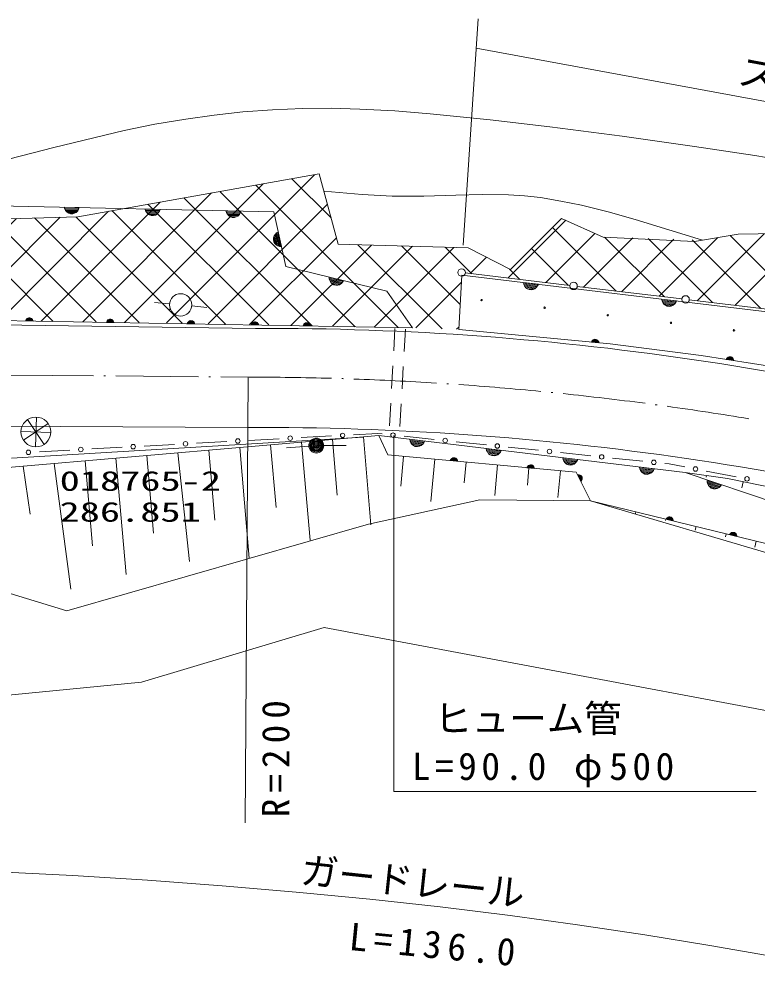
# Model space of a CAD drawing. Units: millimetres, scale not verified. Extents: x 40000 to 680000, y 20000 to 380000.
# Drawn here: x 107601 to 156870, y 257539 to 320782 of the extents above; entities that cross this region are included whole.
import ezdxf
from ezdxf.enums import TextEntityAlignment as Align

# ---------------------------------------------------------------- set-up
doc = ezdxf.new("R2010")
doc.units = ezdxf.units.MM
doc.header["$LTSCALE"] = 1000
doc.linetypes.add('USER2', pattern=[2.5, 1.5, -1])
doc.linetypes.add('USER3', pattern=[7.000001, 5.508197, -0.688525, 0.114754, -0.688525])
doc.layers.add('S-SUV', color=7, linetype='Continuous', lineweight=13)
doc.styles.add('ＭＳ ゴシック', font='')
doc.styles.get('ＭＳ ゴシック').set_extended_font_data('MS Gothic')

# ---------------------------------------------------------------- blocks, each defined once
blk = doc.blocks.new('BUHIN2')
at = {"color": 7, "linetype": 'Continuous', "lineweight": 13}
blk.add_circle((0, 0), 746, dxfattribs=at)
blk = doc.blocks.new('BUHIN3')
at = {"color": 7, "linetype": 'Continuous', "lineweight": 13}
for p, q in [((585, -805), (-585, 805)), ((-805, -585), (805, 585))]:
    blk.add_line(p, q, dxfattribs=at)
blk.add_circle((0, 0), 995, dxfattribs=at)
blk = doc.blocks.new('BUHIN4')
at = {"color": 7, "linetype": 'Continuous', "lineweight": 13}
blk.add_circle((0, 0), 746, dxfattribs=at)

msp = doc.modelspace()

# ---------------------------------------------------------------- hatches: boundary and pattern name
at = {"layer": 'S-SUV'}
h = msp.add_hatch(dxfattribs=at)
h.set_pattern_fill('USER', color=256, style=0, pattern_type=2)
h.set_pattern_definition([(45, (95334, 301001), (-1414.214, 1414.214), []), (315, (95334, 301001), (1414.214, 1414.214), [])])
h.paths.add_polyline_path([(85086, 301018), (82546, 303231), (82445, 308912), (85237, 309895), (90754, 308371), (99623, 307225), (111522, 307575), (127648, 310434), (128903, 305746), (137584, 305501), (140402, 304046), (143826, 307462), (146593, 306220), (153220, 306008), (155599, 306408), (161578, 306511), (170539, 305708), (181906, 302378), (181010, 299656), (181019, 297997), (180311, 295613), (174097, 297186), (169291, 299330), (164737, 300503), (159821, 301123), (152346, 302024), (144872, 302924), (137397, 303823), (137169, 303674), (136966, 300051), (133863, 300167), (127072, 300285), (119327, 300452), (108542, 300609), (103267, 300759), (95334, 301001)])

# ---------------------------------------------------------------- linework, layer by layer
for p, q in [((137257, 305686), (138257, 320782)), ((138128, 318834), (201449, 307163)), ((118741, 314099), (120640, 314365)), ((120640, 314365), (122543, 314570)), ((122543, 314570), (124531, 314717)), ((124531, 314717), (126531, 314804)), ((126531, 314804), (128435, 314816)), ((128435, 314816), (130352, 314768)), ((130352, 314768), (132701, 314641)), ((132701, 314641), (135060, 314452)), ((135060, 314452), (139058, 314042)), ((114634, 313336), (116679, 313747)), ((116679, 313747), (118741, 314099)), ((139058, 314042), (143043, 313573)), ((109938, 312197), (114634, 313336)), ((143043, 313573), (147877, 312953)), ((147877, 312953), (152694, 312274)), ((105261, 311000), (109938, 312197)), ((152694, 312274), (156711, 311656)), ((156711, 311656), (160723, 310977)), ((111522, 307575), (127648, 310434)), ((111522, 307575), (127648, 310434)), ((127648, 310434), (128903, 305746)), ((127648, 310434), (128903, 305746)), ((127957, 309279), (130516, 309062)), ((130516, 309062), (132509, 308953)), ((132509, 308953), (134631, 308953)), ((134631, 308953), (136758, 309014)), ((136758, 309014), (138527, 309053)), ((138527, 309053), (140285, 309032)), ((140285, 309032), (141343, 308970)), ((141343, 308970), (142406, 308848)), ((142406, 308848), (143777, 308624)), ((103028, 308378), (124619, 307891)), ((110660, 308091), (110625, 308206)), ((110625, 308206), (111624, 308184)), ((111598, 308122), (110648, 308143)), ((110717, 307992), (110660, 308091)), ((110672, 308080), (111572, 308060)), ((111533, 307998), (110710, 308017)), ((111582, 308070), (111522, 307974)), ((111624, 308184), (111582, 308070)), ((116057, 307969), (116022, 308085)), ((116022, 308085), (117022, 308062)), ((116996, 308000), (116046, 308022)), ((117022, 308062), (116980, 307948)), ((143777, 308624), (145141, 308341)), ((145141, 308341), (146935, 307894)), ((99623, 307225), (111522, 307575)), ((99623, 307225), (111522, 307575)), ((110812, 307880), (110717, 307992)), ((110754, 307953), (111481, 307937)), ((110921, 307817), (110812, 307880)), ((111420, 307876), (110815, 307889)), ((111038, 307777), (110921, 307817)), ((110931, 307824), (111304, 307816)), ((111193, 307773), (111038, 307777)), ((111311, 307808), (111193, 307773)), ((111422, 307866), (111311, 307808)), ((111522, 307974), (111422, 307866)), ((116115, 307870), (116057, 307969)), ((116070, 307959), (116969, 307938)), ((116930, 307877), (116108, 307895)), ((116210, 307758), (116115, 307870)), ((116152, 307832), (116879, 307815)), ((116319, 307695), (116210, 307758)), ((116818, 307754), (116213, 307768)), ((116435, 307655), (116319, 307695)), ((116329, 307703), (116701, 307694)), ((116590, 307652), (116435, 307655)), ((116709, 307687), (116590, 307652)), ((116820, 307744), (116709, 307687)), ((116920, 307852), (116820, 307744)), ((116980, 307948), (116920, 307852)), ((121455, 307847), (121420, 307963)), ((121420, 307963), (122420, 307941)), ((122393, 307879), (121444, 307900)), ((121513, 307748), (121455, 307847)), ((121467, 307837), (122367, 307817)), ((122328, 307755), (121506, 307774)), ((121608, 307636), (121513, 307748)), ((121549, 307710), (122277, 307694)), ((121716, 307574), (121608, 307636)), ((122215, 307633), (121611, 307646)), ((121833, 307534), (121716, 307574)), ((121727, 307581), (122099, 307573)), ((121988, 307530), (121833, 307534)), ((122106, 307565), (121988, 307530)), ((122218, 307622), (122106, 307565)), ((122318, 307730), (122218, 307622)), ((122377, 307826), (122318, 307730)), ((122420, 307941), (122377, 307826)), ((124619, 307891), (125409, 304242)), ((140402, 304046), (143826, 307462)), ((140402, 304046), (143826, 307462)), ((143826, 307462), (146593, 306220)), ((143826, 307462), (146593, 306220)), ((146935, 307894), (148731, 307384)), ((148731, 307384), (153220, 306008)), ((124587, 306053), (124599, 306176)), ((124599, 306176), (124634, 306296)), ((124608, 306168), (124687, 305804)), ((124634, 306296), (124721, 306415)), ((124773, 305705), (124645, 306296)), ((124693, 306370), (124847, 305659)), ((124721, 306415), (124804, 306494)), ((124918, 305624), (124744, 306427)), ((124797, 306480), (124987, 305600)), ((124804, 306494), (124908, 306555)), ((125054, 305589), (124852, 306517)), ((124908, 306555), (125120, 305578)), ((146593, 306220), (152687, 305919)), ((146593, 306220), (152687, 305919)), ((152687, 305919), (155599, 306408)), ((152687, 305919), (155599, 306408)), ((155599, 306408), (161578, 306511)), ((155599, 306408), (161578, 306511)), ((124620, 305902), (124587, 306053)), ((124682, 305795), (124620, 305902)), ((124764, 305700), (124682, 305795)), ((124892, 305628), (124764, 305700)), ((124999, 305592), (124892, 305628)), ((125120, 305578), (124999, 305592)), ((128903, 305746), (137584, 305501)), ((128903, 305746), (137584, 305501)), ((137584, 305501), (140402, 304046)), ((137584, 305501), (140402, 304046)), ((125409, 304242), (132160, 302600)), ((136966, 300051), (137169, 303674)), ((137169, 303674), (164829, 300357)), ((137397, 303823), (144375, 302984)), ((128308, 303418), (128299, 303539)), ((128299, 303539), (129271, 303303)), ((128344, 303309), (128308, 303418)), ((129232, 303248), (128309, 303472)), ((128318, 303406), (129193, 303193)), ((129141, 303141), (128342, 303335)), ((128412, 303179), (128344, 303309)), ((128371, 303264), (129078, 303092)), ((128505, 303095), (128412, 303179)), ((129005, 303046), (128417, 303189)), ((128610, 303031), (128505, 303095)), ((128517, 303100), (128878, 303012)), ((128761, 302994), (128610, 303031)), ((128884, 303003), (128761, 302994)), ((129005, 303035), (128884, 303003)), ((129126, 303119), (129005, 303035)), ((129205, 303200), (129126, 303119)), ((129271, 303303), (129205, 303200)), ((141306, 303062), (141282, 303181)), ((141282, 303181), (142275, 303062)), ((142243, 303003), (141300, 303116)), ((141354, 302959), (141306, 303062)), ((141317, 303051), (142211, 302944)), ((142166, 302886), (141349, 302984)), ((141437, 302838), (141354, 302959)), ((142222, 302953), (142153, 302863)), ((142275, 303062), (142222, 302953)), ((132160, 302600), (133863, 300167)), ((141386, 302917), (142109, 302830)), ((141539, 302765), (141437, 302838)), ((142042, 302775), (141441, 302847)), ((141652, 302714), (141539, 302765)), ((141550, 302771), (141920, 302727)), ((141806, 302695), (141652, 302714)), ((141927, 302719), (141806, 302695)), ((142043, 302765), (141927, 302719)), ((142153, 302863), (142043, 302765)), ((144872, 302924), (151850, 302084)), ((117647, 301755), (116651, 301845)), ((150526, 301957), (150502, 302075)), ((150502, 302075), (151495, 301956)), ((151463, 301897), (150520, 302010)), ((150574, 301853), (150526, 301957)), ((150537, 301945), (151431, 301838)), ((151386, 301781), (150569, 301879)), ((150657, 301732), (150574, 301853)), ((150607, 301811), (151329, 301724)), ((150760, 301659), (150657, 301732)), ((151262, 301670), (150661, 301742)), ((151373, 301757), (151263, 301659)), ((151442, 301847), (151373, 301757)), ((151495, 301956), (151442, 301847)), ((152346, 302024), (159324, 301185)), ((119140, 301616), (120136, 301519)), ((150872, 301608), (150760, 301659)), ((150770, 301666), (151140, 301621)), ((151026, 301590), (150872, 301608)), ((151147, 301613), (151026, 301590)), ((151263, 301659), (151147, 301613)), ((123396, 300120), (71327, 300807)), ((133863, 300167), (85086, 301018)), ((108042, 300618), (108063, 300675)), ((108542, 300609), (108042, 300618)), ((108055, 300649), (108530, 300640)), ((108063, 300675), (108093, 300723)), ((108518, 300672), (108068, 300680)), ((108088, 300711), (108499, 300703)), ((108093, 300723), (108143, 300777)), ((108477, 300735), (108113, 300741)), ((108143, 300777), (108198, 300806)), ((108144, 300772), (108446, 300767)), ((108198, 300806), (108257, 300824)), ((108388, 300799), (108202, 300802)), ((108257, 300824), (108335, 300823)), ((108335, 300823), (108393, 300803)), ((108393, 300803), (108448, 300772)), ((108448, 300772), (108495, 300716)), ((108495, 300716), (108525, 300667)), ((108525, 300667), (108542, 300609)), ((113441, 300523), (113462, 300581)), ((113940, 300515), (113441, 300523)), ((113454, 300554), (113929, 300546)), ((113462, 300581), (113491, 300629)), ((113917, 300578), (113467, 300586)), ((113486, 300616), (113897, 300609)), ((113491, 300629), (113541, 300683)), ((113875, 300641), (113511, 300647)), ((113541, 300683), (113596, 300712)), ((113542, 300678), (113844, 300673)), ((113596, 300712), (113655, 300730)), ((113786, 300705), (113600, 300708)), ((113655, 300730), (113733, 300728)), ((113733, 300728), (113791, 300709)), ((113791, 300709), (113846, 300678)), ((113846, 300678), (113894, 300622)), ((113894, 300622), (113923, 300573)), ((113923, 300573), (113940, 300515)), ((118839, 300429), (118860, 300486)), ((119339, 300420), (118839, 300429)), ((118852, 300460), (119327, 300452)), ((118860, 300486), (118889, 300535)), ((119315, 300483), (118865, 300491)), ((118884, 300522), (119295, 300515)), ((118889, 300535), (118939, 300589)), ((119273, 300547), (118910, 300553)), ((118939, 300589), (118995, 300618)), ((118940, 300584), (119243, 300578)), ((118995, 300618), (119054, 300636)), ((119184, 300611), (118998, 300614)), ((119054, 300636), (119131, 300634)), ((119131, 300634), (119190, 300614)), ((119190, 300614), (119244, 300583)), ((119244, 300583), (119292, 300528)), ((119292, 300528), (119321, 300478)), ((119321, 300478), (119339, 300420)), ((123101, 300355), (123122, 300412)), ((123122, 300412), (123151, 300460)), ((123577, 300409), (123127, 300417)), ((123146, 300448), (123557, 300441)), ((123151, 300460), (123201, 300514)), ((123535, 300472), (123172, 300479)), ((123201, 300514), (123257, 300543)), ((123202, 300509), (123505, 300504)), ((123257, 300543), (123316, 300561)), ((123447, 300536), (123260, 300540)), ((123316, 300561), (123393, 300560)), ((123393, 300560), (123452, 300540)), ((123452, 300540), (123506, 300509)), ((123506, 300509), (123554, 300453)), ((123554, 300453), (123583, 300404)), ((126622, 300400), (126672, 300454)), ((127006, 300412), (126643, 300418)), ((126672, 300454), (126728, 300483)), ((126673, 300449), (126976, 300443)), ((126728, 300483), (126787, 300501)), ((126918, 300476), (126731, 300479)), ((126787, 300501), (126864, 300499)), ((126864, 300499), (126923, 300479)), ((126923, 300479), (126977, 300448)), ((126977, 300448), (127025, 300393)), ((123601, 300346), (123101, 300355)), ((123114, 300386), (123589, 300378)), ((123583, 300404), (123601, 300346)), ((126572, 300294), (126593, 300351)), ((127072, 300286), (126572, 300294)), ((126585, 300325), (127060, 300317)), ((126593, 300351), (126622, 300400)), ((127048, 300348), (126598, 300356)), ((126617, 300387), (127028, 300380)), ((127025, 300393), (127054, 300343)), ((127054, 300343), (127072, 300286)), ((147070, 299081), (136966, 300051)), ((145814, 299202), (145840, 299257)), ((146312, 299154), (145814, 299202)), ((145830, 299232), (146303, 299186)), ((145840, 299257), (145873, 299303)), ((146293, 299219), (145845, 299262)), ((145867, 299291), (146276, 299252)), ((145873, 299303), (145927, 299353)), ((146257, 299285), (145895, 299320)), ((145927, 299353), (145985, 299378)), ((145928, 299348), (146229, 299319)), ((145985, 299378), (146045, 299391)), ((146173, 299356), (145988, 299374)), ((146045, 299391), (146122, 299383)), ((146122, 299383), (146179, 299359)), ((146179, 299359), (146230, 299324)), ((146230, 299324), (146274, 299265)), ((146274, 299265), (146299, 299213)), ((146299, 299213), (146312, 299154)), ((153143, 298316), (147070, 299081)), ((161557, 296989), (153143, 298316)), ((154818, 298052), (154846, 298106)), ((155312, 297974), (154818, 298052)), ((154835, 298081), (155304, 298007)), ((154846, 298106), (154882, 298149)), ((155297, 298040), (154852, 298110)), ((154876, 298138), (155282, 298074)), ((154882, 298149), (154939, 298196)), ((155264, 298108), (154905, 298165)), ((154939, 298196), (154998, 298217)), ((154940, 298191), (155238, 298144)), ((154998, 298217), (155059, 298226)), ((155185, 298184), (155001, 298213)), ((155059, 298226), (155136, 298214)), ((155136, 298214), (155191, 298187)), ((155191, 298187), (155240, 298148)), ((155240, 298148), (155280, 298087)), ((155280, 298087), (155302, 298034)), ((155302, 298034), (155312, 297974)), ((122898, 296867), (122704, 267110)), ((108767, 294196), (108698, 292207)), ((122866, 293504), (71315, 293762)), ((106850, 290825), (131628, 292960)), ((107100, 291444), (130582, 292847)), ((109727, 293167), (107738, 293236)), ((126443, 292825), (128470, 292934)), ((129938, 293013), (131548, 293100)), ((130595, 292871), (131100, 287009)), ((131548, 293100), (131842, 293069)), ((131628, 292960), (132217, 291672)), ((131628, 292960), (152065, 290490)), ((132634, 292956), (132634, 269201)), ((133304, 292917), (135323, 292705)), ((115958, 292260), (117985, 292369)), ((119453, 292448), (121480, 292557)), ((122948, 292637), (124975, 292746)), ((124401, 292337), (124761, 288161)), ((126950, 292254), (125455, 292137)), ((126466, 292515), (127030, 285970)), ((127949, 292294), (129449, 292294)), ((128531, 292693), (128851, 288977)), ((133709, 292592), (133686, 292711)), ((133686, 292711), (134679, 292591)), ((134646, 292532), (133703, 292646)), ((133757, 292488), (133709, 292592)), ((133721, 292581), (134614, 292473)), ((134569, 292415), (133753, 292514)), ((133841, 292368), (133757, 292488)), ((133790, 292447), (134512, 292359)), ((133943, 292295), (133841, 292368)), ((134445, 292305), (133845, 292377)), ((134055, 292243), (133943, 292295)), ((133954, 292301), (134324, 292256)), ((134209, 292225), (134055, 292243)), ((134330, 292248), (134209, 292225)), ((134446, 292294), (134330, 292248)), ((134556, 292392), (134446, 292294)), ((134625, 292482), (134556, 292392)), ((134679, 292591), (134625, 292482)), ((136785, 292553), (138804, 292342)), ((140266, 292189), (142285, 291978)), ((108968, 291883), (110995, 291992)), ((112463, 292071), (114490, 292181)), ((116142, 291625), (116587, 286456)), ((118207, 291803), (118989, 284564)), ((120271, 291981), (120674, 287309)), ((122336, 292159), (122972, 284786)), ((132217, 291672), (144789, 290517)), ((133265, 291575), (133082, 289587)), ((138819, 291975), (138795, 292094)), ((138795, 292094), (139788, 291974)), ((139756, 291915), (138813, 292029)), ((138867, 291871), (138819, 291975)), ((138830, 291964), (139723, 291856)), ((139679, 291798), (138862, 291897)), ((138950, 291750), (138867, 291871)), ((138899, 291829), (139622, 291742)), ((139052, 291677), (138950, 291750)), ((139554, 291687), (138954, 291760)), ((139164, 291626), (139052, 291677)), ((139063, 291684), (139433, 291639)), ((139318, 291607), (139164, 291626)), ((139439, 291630), (139318, 291607)), ((139556, 291677), (139439, 291630)), ((139666, 291774), (139556, 291677)), ((139735, 291864), (139666, 291774)), ((139788, 291974), (139735, 291864)), ((143747, 291825), (145766, 291614)), ((109947, 291092), (111070, 282698)), ((112012, 291270), (112500, 285603)), ((114077, 291448), (114769, 283675)), ((135360, 291383), (135101, 288568)), ((136389, 291288), (136414, 291344)), ((136887, 291243), (136389, 291288)), ((136404, 291318), (136877, 291275)), ((136414, 291344), (136447, 291390)), ((136868, 291307), (136420, 291348)), ((136441, 291378), (136851, 291340)), ((136447, 291390), (136501, 291440)), ((136831, 291373), (136469, 291406)), ((136501, 291440), (136558, 291465)), ((136502, 291435), (136803, 291407)), ((136558, 291465), (136619, 291478)), ((136747, 291444), (136562, 291461)), ((136619, 291478), (136696, 291471)), ((136696, 291471), (136753, 291447)), ((136753, 291447), (136805, 291412)), ((136805, 291412), (136848, 291353)), ((136848, 291353), (136874, 291301)), ((136874, 291301), (136887, 291243)), ((137455, 291190), (137327, 289800)), ((139550, 290998), (139364, 288964)), ((141537, 290873), (141570, 290919)), ((141570, 290919), (141624, 290969)), ((141954, 290903), (141592, 290936)), ((141624, 290969), (141681, 290994)), ((141625, 290964), (141926, 290937)), ((141681, 290994), (141741, 291007)), ((141870, 290973), (141685, 290990)), ((141741, 291007), (141819, 291000)), ((141819, 291000), (141875, 290976)), ((141875, 290976), (141927, 290941)), ((141927, 290941), (141971, 290882)), ((143928, 291357), (143905, 291476)), ((143905, 291476), (144897, 291356)), ((144865, 291297), (143922, 291411)), ((143976, 291253), (143928, 291357)), ((143939, 291346), (144833, 291238)), ((144788, 291181), (143971, 291279)), ((144059, 291133), (143976, 291253)), ((144009, 291212), (144731, 291124)), ((144161, 291060), (144059, 291133)), ((144664, 291070), (144063, 291142)), ((144274, 291008), (144161, 291060)), ((144172, 291066), (144542, 291021)), ((144427, 290990), (144274, 291008)), ((144549, 291013), (144427, 290990)), ((144665, 291059), (144549, 291013)), ((144775, 291157), (144665, 291059)), ((144844, 291247), (144775, 291157)), ((144897, 291356), (144844, 291247)), ((147228, 291461), (149247, 291250)), ((150709, 291097), (151002, 291066)), ((151002, 291066), (152040, 290867)), ((107883, 290914), (108360, 287718)), ((141512, 290818), (141537, 290873)), ((142010, 290772), (141512, 290818)), ((141527, 290848), (142000, 290804)), ((141646, 290805), (141540, 289656)), ((141991, 290836), (141543, 290878)), ((141564, 290907), (141974, 290869)), ((141971, 290882), (141996, 290831)), ((141996, 290831), (142010, 290772)), ((143741, 290613), (143576, 288817)), ((144789, 290517), (145754, 288601)), ((144877, 290340), (144938, 290348)), ((145102, 289894), (144877, 290340)), ((144911, 290343), (145125, 289919)), ((144938, 290348), (144994, 290345)), ((145147, 289944), (144944, 290346)), ((144981, 290343), (145166, 289976)), ((144994, 290345), (145065, 290326)), ((145184, 290010), (145020, 290335)), ((145061, 290322), (145197, 290052)), ((145065, 290326), (145117, 290290)), ((145117, 290290), (145160, 290246)), ((149037, 290740), (149014, 290859)), ((149014, 290859), (150007, 290739)), ((149974, 290680), (149031, 290794)), ((149085, 290636), (149037, 290740)), ((149048, 290729), (149942, 290621)), ((149897, 290563), (149081, 290662)), ((149169, 290515), (149085, 290636)), ((149118, 290594), (149840, 290507)), ((149271, 290442), (149169, 290515)), ((149773, 290452), (149172, 290525)), ((149383, 290391), (149271, 290442)), ((149282, 290449), (149651, 290404)), ((149537, 290372), (149383, 290391)), ((149658, 290396), (149537, 290372)), ((149774, 290442), (149658, 290396)), ((149884, 290539), (149774, 290442)), ((149953, 290629), (149884, 290539)), ((150007, 290739), (149953, 290629)), ((152065, 290490), (154908, 290090)), ((152065, 290490), (159895, 287847)), ((153486, 290290), (153472, 290189)), ((153483, 290590), (155477, 290208)), ((145145, 289936), (145102, 289894)), ((145199, 290119), (145115, 290285)), ((145175, 289985), (145145, 289936)), ((145160, 290246), (145195, 290177)), ((145202, 290053), (145175, 289985)), ((145195, 290177), (145205, 290116)), ((145205, 290116), (145202, 290053)), ((153548, 289868), (153549, 289989)), ((153573, 289757), (153548, 289868)), ((153549, 289989), (154496, 289669)), ((154453, 289618), (153552, 289922)), ((153556, 289855), (154409, 289567)), ((153630, 289621), (153573, 289757)), ((154353, 289520), (153574, 289783)), ((153597, 289709), (154286, 289477)), ((154496, 289669), (154422, 289573)), ((154908, 290090), (167346, 287558)), ((155944, 289879), (155861, 289467)), ((153715, 289529), (153630, 289621)), ((154209, 289436), (153636, 289630)), ((153815, 289456), (153715, 289529)), ((153727, 289533), (154080, 289414)), ((153962, 289407), (153815, 289456)), ((154085, 289405), (153962, 289407)), ((154208, 289426), (154085, 289405)), ((154336, 289499), (154208, 289426)), ((154422, 289573), (154336, 289499)), ((138366, 288680), (130937, 287046)), ((145754, 288601), (138366, 288680)), ((166980, 282353), (145754, 288601)), ((145754, 288601), (159836, 285180)), ((146760, 288356), (146755, 288337)), ((148772, 287868), (148748, 287769)), ((110806, 281251), (89784, 287714)), ((150783, 287379), (150759, 287280)), ((150795, 287376), (150828, 287427)), ((151281, 287258), (150795, 287376)), ((150815, 287403), (151277, 287291)), ((150828, 287427), (150868, 287468)), ((151272, 287325), (150834, 287431)), ((150860, 287457), (151260, 287360)), ((150868, 287468), (150928, 287510)), ((151245, 287395), (150892, 287481)), ((150928, 287510), (150989, 287526)), ((150928, 287504), (151222, 287433)), ((150989, 287526), (151050, 287530)), ((151173, 287477), (150992, 287521)), ((151050, 287530), (151126, 287512)), ((151126, 287512), (151178, 287480)), ((151178, 287480), (151225, 287438)), ((151225, 287438), (151259, 287373)), ((151259, 287373), (151277, 287318)), ((151277, 287318), (151281, 287258)), ((130937, 287046), (110806, 281251)), ((152795, 286890), (152736, 286646)), ((155170, 286479), (155230, 286495)), ((155230, 286495), (155292, 286500)), ((155414, 286447), (155233, 286491)), ((155292, 286500), (155367, 286482)), ((154807, 286402), (154759, 286207)), ((155037, 286346), (155070, 286397)), ((155523, 286228), (155037, 286346)), ((155057, 286373), (155518, 286261)), ((155070, 286397), (155110, 286437)), ((155513, 286294), (155076, 286400)), ((155102, 286426), (155501, 286329)), ((155110, 286437), (155170, 286479)), ((155487, 286365), (155133, 286451)), ((155170, 286474), (155464, 286403)), ((155367, 286482), (155420, 286449)), ((155420, 286449), (155466, 286407)), ((155466, 286407), (155501, 286342)), ((155501, 286342), (155518, 286288)), ((155518, 286288), (155523, 286228)), ((156818, 285913), (156720, 285509)), ((115783, 276497), (127966, 280137)), ((127966, 280137), (165180, 273154)), ((104343, 275383), (115783, 276497)), ((132634, 269201), (156804, 269201)), ((106204, 263836), (111199, 263578)), ((111199, 263578), (116182, 263268)), ((116182, 263268), (121172, 262901)), ((121172, 262901), (126098, 262482)), ((126098, 262482), (131018, 262003)), ((131018, 262003), (135713, 261486)), ((135713, 261486), (140399, 260911)), ((140399, 260911), (144888, 260300)), ((144888, 260300), (149378, 259628)), ((149378, 259628), (153728, 258917)), ((153728, 258917), (158068, 258146))]:
    msp.add_line(p, q, dxfattribs=at)
at = {"layer": 'S-SUV', "linetype": 'USER2'}
for p, q in [((132698, 300107), (132297, 292948)), ((133397, 300068), (132996, 292909))]:
    msp.add_line(p, q, dxfattribs=at)
at = {"layer": 'S-SUV', "linetype": 'USER3'}
msp.add_line((72071, 297301), (122965, 296866), dxfattribs=at)
at = {"layer": 'S-SUV'}
for centre, radius in [((137149, 303853), 249), ((144623, 302954), 249), ((152098, 302054), 249), ((138479, 302007), 49.8), ((117680, 301401), 15), ((142692, 301501), 49.8), ((146904, 300996), 49.8), ((151117, 300491), 49.8), ((155329, 299986), 49.8), ((108732, 293201), 995), ((125709, 292785), 149), ((129204, 292974), 149), ((132573, 292993), 149), ((115224, 292220), 149), ((118719, 292409), 149), ((122214, 292597), 149), ((127449, 292294), 498), ((127449, 292294), 440), ((127449, 292294), 382), ((127449, 292294), 322), ((127449, 292294), 265), ((127449, 292294), 195), ((127449, 292294), 135), ((127449, 292294), 77.5), ((127449, 292294), 15), ((136054, 292629), 149), ((139535, 292265), 149), ((108234, 291843), 149), ((111729, 292032), 149), ((143016, 291901), 149), ((146497, 291537), 149), ((149978, 291173), 149), ((152762, 290729), 149), ((156199, 290070), 149)]:
    msp.add_circle(centre, radius, dxfattribs=at)
for centre, radius, start, end in [((124116, 104534), 195587, 72.53848, 90.211), ((122697, 92426), 204441, 88.3811, 89.92481), ((122697, 92426), 204441, 88.15598, 88.18814), ((122697, 92426), 204441, 86.41931, 87.96302), ((122697, 92426), 204441, 86.19419, 86.22635), ((122697, 92426), 204441, 84.45751, 86.00122), ((122697, 92426), 204441, 84.23239, 84.26455), ((122697, 92426), 204441, 82.49572, 84.03943), ((122697, 92426), 204441, 82.2706, 82.30276), ((122697, 92426), 204441, 80.53393, 82.07763), ((123749, 98015), 195491, 73.03448, 90.25873)]:
    msp.add_arc(centre, radius, start, end, dxfattribs=at)

# ---------------------------------------------------------------- block references
at = {"layer": 'S-SUV', "rotation": 268}
for name, p in [('BUHIN2', (118394, 301688)), ('BUHIN4', (118394, 301688)), ('BUHIN3', (108732, 293201))]:
    msp.add_blockref(name, p, dxfattribs=at)

# ---------------------------------------------------------------- texts
at = {"layer": 'S-SUV', "style": 'ＭＳ ゴシック', "width": 1.1}
msp.add_text('ストンガード L=63.0', height=1833, rotation=349.5, dxfattribs=at).set_placement((155368, 315908), align=Align.BOTTOM_LEFT)
at = {"layer": 'S-SUV', "style": 'ＭＳ ゴシック', "width": 1.5}
for s, p in [('018765-2', (110319, 288877)), ('286.851', (110312, 286812))]:
    msp.add_text(s, height=1320, dxfattribs=at).set_placement(p, align=Align.BOTTOM_LEFT)
at = {"layer": 'S-SUV', "style": 'ＭＳ ゴシック'}
msp.add_text('ヒューム管', height=1833, dxfattribs=at).set_placement((135332, 272609), align=Align.BOTTOM_LEFT)
msp.add_text('ガードレール', height=1833, rotation=353.9, dxfattribs=at).set_placement((126279, 262516), align=Align.BOTTOM_LEFT)
at = {"layer": 'S-SUV', "char_height": 1833, "attachment_point": 7, "style": 'ＭＳ ゴシック'}
for s, insert, rotation in [('\\T1.32;R=200', (125683, 267467), 90), ('\\T1.32;L=136.0', (129571, 258592), 354.4)]:
    msp.add_mtext(s, dxfattribs=dict(at, insert=insert, rotation=rotation))
at = {"layer": 'S-SUV', "insert": (133829, 269466), "char_height": 1833, "attachment_point": 7, "style": 'ＭＳ ゴシック'}
msp.add_mtext('\\T1.24;L=90.0\\~φ500', dxfattribs=at)

doc.saveas('drawing.dxf')
